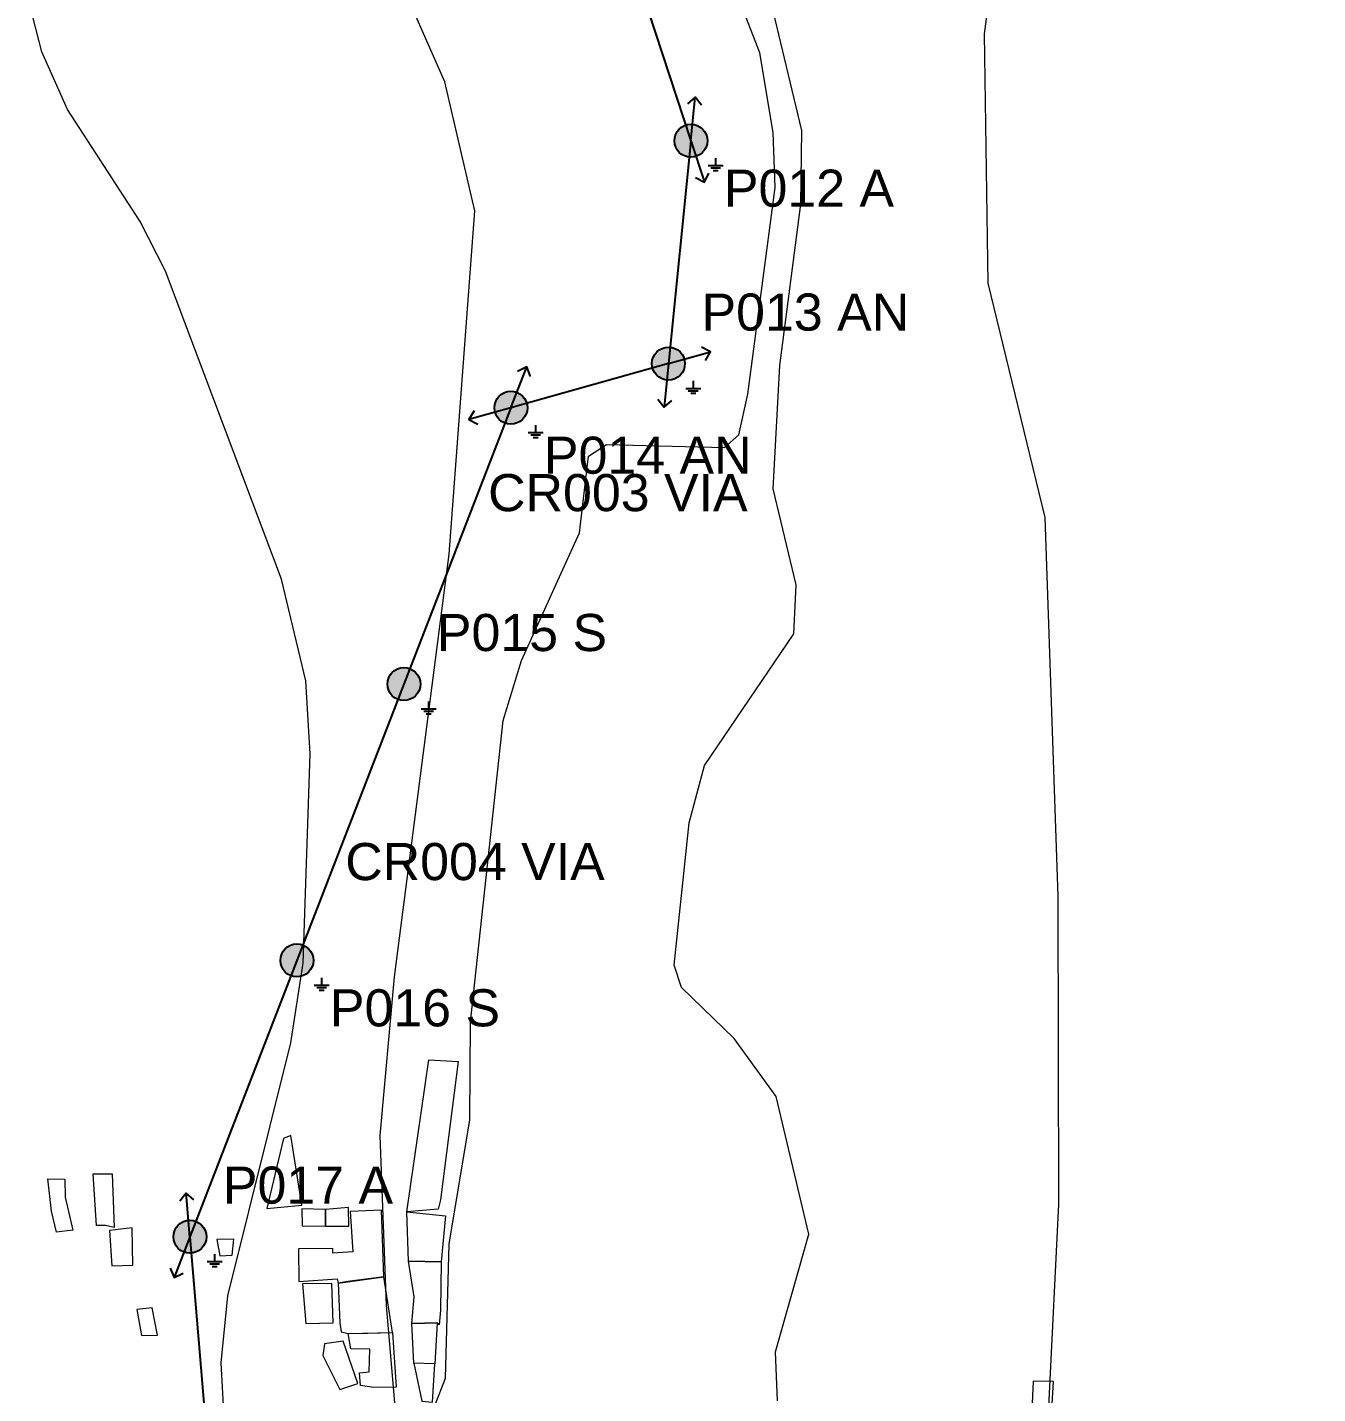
# Model space of a CAD drawing. Header units: metres. Extents: x 410745 to 429404, y 8411666 to 8441426.
# Drawn here: x 425320.7 to 425633.4, y 8435791.8 to 8436123 of the extents above; entities that cross this region are included whole.
import ezdxf

# ---------------------------------------------------------------- set-up
doc = ezdxf.new("R2010")
doc.units = ezdxf.units.M
for name, color, linetype, lineweight, true_color in [('BASE_AGUA', 7, 'Continuous', 13, 0x419bd7), ('BASE_CASAS', 7, 'Continuous', 13, 0xaaaaaa), ('BASE_VIAS', 7, 'Continuous', 13, 0xb9b9b9), ('LP_EJE', 7, 'Continuous', 25, 0xaa191e), ('LP_ID', 7, 'Continuous', 25, 0x3c2d2d)]:
    doc.layers.add(name, color=color, linetype=linetype, lineweight=lineweight, true_color=true_color)
for name, color, linetype, lineweight in [('LP_CRUCES', 5, 'Continuous', 25), ('LP_PAT', 3, 'Continuous', 25), ('LP_POSTES', 1, 'Continuous', 25), ('LP_RETENIDAS', 34, 'Continuous', 25)]:
    doc.layers.add(name, color=color, linetype=linetype, lineweight=lineweight)
doc.styles.add('Arial', font='arial.ttf')

# ---------------------------------------------------------------- blocks, each defined once
blk = doc.blocks.new('LP_ANGULO')
at = {"true_color": 0xffffff}
blk.add_hatch(color=7, dxfattribs=at).paths.add_polyline_path([(4, 0), (3.95, 0.63), (3.8, 1.24), (3.56, 1.82), (3.24, 2.35), (2.83, 2.83), (2.35, 3.24), (1.82, 3.56), (1.24, 3.8), (0.63, 3.95), (0, 4), (-0.63, 3.95), (-1.24, 3.8), (-1.82, 3.56), (-2.35, 3.24), (-2.83, 2.83), (-3.24, 2.35), (-3.56, 1.82), (-3.8, 1.24), (-3.95, 0.63), (-4, 0), (-3.95, -0.63), (-3.8, -1.24), (-3.56, -1.82), (-3.24, -2.35), (-2.83, -2.83), (-2.35, -3.24), (-1.82, -3.56), (-1.24, -3.8), (-0.63, -3.95), (0, -4), (0.63, -3.95), (1.24, -3.8), (1.82, -3.56), (2.35, -3.24), (2.83, -2.83), (3.24, -2.35), (3.56, -1.82), (3.8, -1.24), (3.95, -0.63)])
blk.add_circle((0, 0), 4)
at = {"flags": 1}
for tag in ['ARMADO', 'ESTRUCTURA', 'POSTE_M', 'E', 'N', 'ID']:
    blk.add_attdef(tag, (0, 0), '', height=1, dxfattribs=at)
blk = doc.blocks.new('LP_PAT')
for p, q in [((-3, 0), (3, 0)), ((0, 3), (0, 0)), ((-2, -1), (2, -1)), ((-1, -2), (1, -2))]:
    blk.add_line(p, q)
blk = doc.blocks.new('LP_ANCLAJE')
at = {"true_color": 0xffffff}
blk.add_hatch(color=7, dxfattribs=at).paths.add_polyline_path([(4, 0), (3.95, 0.63), (3.8, 1.24), (3.56, 1.82), (3.24, 2.35), (2.83, 2.83), (2.35, 3.24), (1.82, 3.56), (1.24, 3.8), (0.63, 3.95), (0, 4), (-0.63, 3.95), (-1.24, 3.8), (-1.82, 3.56), (-2.35, 3.24), (-2.83, 2.83), (-3.24, 2.35), (-3.56, 1.82), (-3.8, 1.24), (-3.95, 0.63), (-4, 0), (-3.95, -0.63), (-3.8, -1.24), (-3.56, -1.82), (-3.24, -2.35), (-2.83, -2.83), (-2.35, -3.24), (-1.82, -3.56), (-1.24, -3.8), (-0.63, -3.95), (0, -4), (0.63, -3.95), (1.24, -3.8), (1.82, -3.56), (2.35, -3.24), (2.83, -2.83), (3.24, -2.35), (3.56, -1.82), (3.8, -1.24), (3.95, -0.63)])
blk.add_circle((0, 0), 4)
at = {"flags": 1}
for tag in ['ARMADO', 'ESTRUCTURA', 'POSTE_M', 'E', 'N', 'ID']:
    blk.add_attdef(tag, (0, 0), '', height=1, dxfattribs=at)
blk = doc.blocks.new('LP_SUSPENSION')
at = {"true_color": 0xffffff}
blk.add_hatch(color=7, dxfattribs=at).paths.add_polyline_path([(4, 0), (3.95, 0.63), (3.8, 1.24), (3.56, 1.82), (3.24, 2.35), (2.83, 2.83), (2.35, 3.24), (1.82, 3.56), (1.24, 3.8), (0.63, 3.95), (0, 4), (-0.63, 3.95), (-1.24, 3.8), (-1.82, 3.56), (-2.35, 3.24), (-2.83, 2.83), (-3.24, 2.35), (-3.56, 1.82), (-3.8, 1.24), (-3.95, 0.63), (-4, 0), (-3.95, -0.63), (-3.8, -1.24), (-3.56, -1.82), (-3.24, -2.35), (-2.83, -2.83), (-2.35, -3.24), (-1.82, -3.56), (-1.24, -3.8), (-0.63, -3.95), (0, -4), (0.63, -3.95), (1.24, -3.8), (1.82, -3.56), (2.35, -3.24), (2.83, -2.83), (3.24, -2.35), (3.56, -1.82), (3.8, -1.24), (3.95, -0.63)])
blk.add_circle((0, 0), 4)
at = {"flags": 1}
for tag in ['ARMADO', 'ESTRUCTURA', 'POSTE_M', 'E', 'N', 'ID']:
    blk.add_attdef(tag, (0, 0), '', height=1, dxfattribs=at)
blk = doc.blocks.new('LP_RET')
blk.add_line((0, 0), (10.6, 0))
blk.add_lwpolyline([(8.8, -1.7), (10.6, 0), (8.8, 1.7)])

msp = doc.modelspace()

# ---------------------------------------------------------------- linework, layer by layer
at = {"layer": 'BASE_AGUA'}
msp.add_lwpolyline([(425502.52, 8435790.06), (425502.05, 8435801.99), (425510.07, 8435830.5), (425502.15, 8435863.84), (425491.99, 8435877.92), (425479.21, 8435890.24), (425477.46, 8435895.7), (425481.12, 8435930.23), (425484.84, 8435944.06), (425506.46, 8435976.05), (425507, 8435987.85), (425501.44, 8436011.13), (425503.09, 8436041.06), (425508.17, 8436080.19), (425508.41, 8436098.02), (425496.39, 8436148.34)], dxfattribs=at)
at = {"layer": 'BASE_CASAS'}
for points in [[(425412.72, 8435835.92), (425418.02, 8435872.71), (425425.11, 8435872.36), (425420.82, 8435838.79), (425420.3, 8435836.52), (425412.72, 8435835.92)], [(425382.77, 8435853.68), (425378.74, 8435836.73), (425387.25, 8435837.48), (425384.59, 8435854.36), (425382.77, 8435853.68)], [(425325.71, 8435843.86), (425329.81, 8435843.78), (425329.88, 8435839.45), (425331.72, 8435831.48), (425327.82, 8435830.94), (425326.55, 8435836.08), (425325.71, 8435843.86)], [(425339.67, 8435832.55), (425337.46, 8435832.62), (425336.7, 8435845.11), (425341.3, 8435845.11), (425341.76, 8435832.06), (425339.67, 8435832.55)], [(425407.09, 8435820.14), (425406.57, 8435836.27), (425406.57, 8435836.27), (425398.92, 8435835.98), (425399.61, 8435826.21), (425394.72, 8435825.86), (425394.72, 8435827.01), (425386.45, 8435826.9), (425386.5, 8435819.04), (425395.78, 8435819.66), (425396.04, 8435818.64), (425407.09, 8435820.14)], [(425387.25, 8435836.61), (425387.31, 8435832.47), (425392.94, 8435832.41), (425392.94, 8435836.5), (425387.25, 8435836.61)], [(425392.94, 8435832.41), (425398.63, 8435832.41), (425398.52, 8435836.96), (425392.94, 8435836.5), (425392.94, 8435832.41)], [(425413.06, 8435823.91), (425412.72, 8435835.92), (425422.09, 8435834.89), (425421.03, 8435823.77), (425413.06, 8435823.91)], [(425340.6, 8435831.38), (425341.22, 8435822.81), (425346.28, 8435822.96), (425346.12, 8435832.01), (425340.6, 8435831.38)], [(425366.68, 8435829.22), (425367.37, 8435825.27), (425370.32, 8435825.43), (425370.74, 8435829.3), (425366.68, 8435829.22)], [(425413.92, 8435808.85), (425414.44, 8435815.28), (425413.06, 8435823.91), (425421.03, 8435823.77), (425420.86, 8435812.02), (425420.53, 8435808.54), (425420.07, 8435808.96), (425413.92, 8435808.85)], [(425396.45, 8435808.96), (425396.74, 8435806.78), (425398.5, 8435806.39), (425409.2, 8435806.62), (425407.09, 8435820.14), (425398.4, 8435819.02), (425396.04, 8435818.64), (425396.45, 8435808.96)], [(425387.37, 8435818.45), (425388.19, 8435808.83), (425394.84, 8435809.02), (425394.49, 8435818.5), (425387.37, 8435818.45)], [(425348.42, 8435805.95), (425352.26, 8435806.02), (425350.95, 8435812.62), (425347.27, 8435812.23), (425348.42, 8435805.95)], [(425403.56, 8435797.08), (425403.68, 8435802.59), (425399.08, 8435802.71), (425398.5, 8435806.39), (425403.22, 8435806.5), (425409.2, 8435806.62), (425410.11, 8435793.4), (425404.71, 8435793.28), (425401.42, 8435793.78), (425401.25, 8435796.89), (425403.56, 8435797.08)], [(425413.92, 8435808.85), (425420.07, 8435808.96), (425419.44, 8435799.02), (425414.38, 8435799.19), (425413.92, 8435808.85)], [(425392.29, 8435801.1), (425396.43, 8435792.82), (425400.8, 8435794.32), (425397.24, 8435804.55), (425392.75, 8435803.86), (425392.29, 8435801.1)], [(425414.38, 8435799.19), (425416.28, 8435789.99), (425418.92, 8435789.76), (425419.44, 8435799.02), (425414.38, 8435799.19)], [(425563.93, 8435782.23), (425568.68, 8435782.38), (425569.37, 8435794.8), (425564.46, 8435794.87), (425563.93, 8435782.23)]]:
    msp.add_lwpolyline(points, close=True, dxfattribs=at)
at = {"layer": 'BASE_VIAS'}
for points in [[(425515.01, 8435785.46), (425527.19, 8435784.79), (425542.96, 8435774.16), (425559.48, 8435753.6), (425569.85, 8435726.75), (425573.84, 8435749.55), (425568.01, 8435783.67), (425570.72, 8435837.73), (425570.5, 8435912.42), (425567.36, 8436004.17), (425553.59, 8436061.04), (425552.7, 8436121.49), (425566.7, 8436227.52), (425570.82, 8436287.99), (425589.3, 8436336.41), (425612.76, 8436386.99), (425631.31, 8436412.66), (425633.41, 8436429.02)], [(425419.58, 8435789.1), (425422.02, 8435795.58), (425422.94, 8435828.08), (425427.92, 8435858.16), (425428.13, 8435881.9), (425436.02, 8435954.99), (425440.47, 8435969.52), (425454.56, 8436000.49), (425456.69, 8436019.09), (425461.05, 8436021.88), (425489.68, 8436021.16), (425493.14, 8436024.27), (425495.28, 8436034.12), (425501.95, 8436084.2), (425501.46, 8436097.57), (425498.22, 8436116.84), (425483.81, 8436153.93)], [(425410.73, 8435778.31), (425407.76, 8435813.15), (425406.21, 8435854.4), (425409.67, 8435892.83), (425422.98, 8435995.3), (425429.16, 8436078.53), (425421.92, 8436109.81), (425409.67, 8436137.52)], [(425397.18, 8435582.06), (425392.18, 8435582.84), (425385.91, 8435600.73), (425382.36, 8435618.94), (425370.65, 8435744.72), (425367.73, 8435799.3), (425369.28, 8435815.56), (425384.6, 8435876.88), (425387.59, 8435896.17), (425389.3, 8435946.94), (425388.25, 8435964.65), (425382.33, 8435989.28), (425354.22, 8436063.91), (425348.1, 8436075.98), (425330.49, 8436103.12), (425324.26, 8436117.11), (425320.72, 8436130.98)]]:
    msp.add_lwpolyline(points, dxfattribs=at)
at = {"layer": 'LP_EJE'}
msp.add_lwpolyline([(425462.53, 8436153.48), (425481.52, 8436095.54), (425476.09, 8436041.51), (425437.9, 8436030.81), (425411.97, 8435963.83), (425386.04, 8435896.85), (425360.11, 8435829.87), (425364.11, 8435781.87), (425367.63, 8435733.95), (425357.63, 8435709.95), (425353.63, 8435683.95), (425352.3, 8435622.62), (425350.96, 8435561.29), (425349.63, 8435499.95), (425353.63, 8435426.95), (425357.63, 8435353.95), (425361.63, 8435280.95), (425365.63, 8435207.95)], dxfattribs=at)

# ---------------------------------------------------------------- block references
at = {"layer": 'LP_PAT', "xscale": 0.6, "yscale": 0.6}
for p in [(425487.52, 8436089.54), (425482.09, 8436035.51), (425443.9, 8436024.81), (425417.97, 8435957.83), (425392.04, 8435890.85), (425366.11, 8435823.87)]:
    msp.add_blockref('LP_PAT', p, dxfattribs=at)
at = {"layer": 'LP_POSTES'}
for name, p in [('LP_ANGULO', (425481.52, 8436095.54)), ('LP_ANCLAJE', (425476.09, 8436041.51)), ('LP_ANCLAJE', (425437.9, 8436030.81)), ('LP_SUSPENSION', (425411.97, 8435963.83)), ('LP_SUSPENSION', (425386.04, 8435896.85)), ('LP_ANGULO', (425360.11, 8435829.87))]:
    msp.add_blockref(name, p, dxfattribs=at)
at = {"layer": 'LP_RETENIDAS'}
for p, xscale, yscale, rotation in [((425481.52, 8436095.54), 0.99999999997209, 0.99999999997209, 84.25685718116542), ((425481.52, 8436095.54), 1.000000000023793, 1.000000000023793, 288.1509230231018), ((425476.09, 8436041.51), 1.000000000001012, 1.000000000001012, 15.6449566940905), ((425476.09, 8436041.51), 0.99999999997209, 0.99999999997209, 264.2568571811654), ((425437.9, 8436030.81), 1.000000000001012, 1.000000000001012, 195.6449566940905), ((425360.11, 8435829.87), 1.000000000029003, 1.000000000029003, 94.76364169051718)]:
    msp.add_blockref('LP_RET', p, dxfattribs=dict(at, xscale=xscale, yscale=yscale, rotation=rotation))
for p, rotation in [((425437.9, 8436030.81), 68.8368949398314), ((425360.11, 8435829.87), 248.8368949398314)]:
    msp.add_blockref('LP_RET', p, dxfattribs=dict(at, rotation=rotation))

# ---------------------------------------------------------------- texts
at = {"layer": 'LP_CRUCES', "style": 'Arial'}
for s, p in [('CR003 VIA', (425432.38, 8436005.74)), ('CR004 VIA', (425397.76, 8435916.3))]:
    msp.add_text(s, height=9, dxfattribs=at).set_placement(p)
at = {"layer": 'LP_ID', "style": 'Arial'}
for s, p in [('P012 A', (425489.52, 8436079.54)), ('P013 AN', (425484.09, 8436049.51)), ('P014 AN', (425445.9, 8436014.81)), ('P015 S', (425419.97, 8435971.83)), ('P016 S', (425394.04, 8435880.85)), ('P017 A', (425368.11, 8435837.87))]:
    msp.add_text(s, height=9, dxfattribs=at).set_placement(p)

doc.saveas('drawing.dxf')
